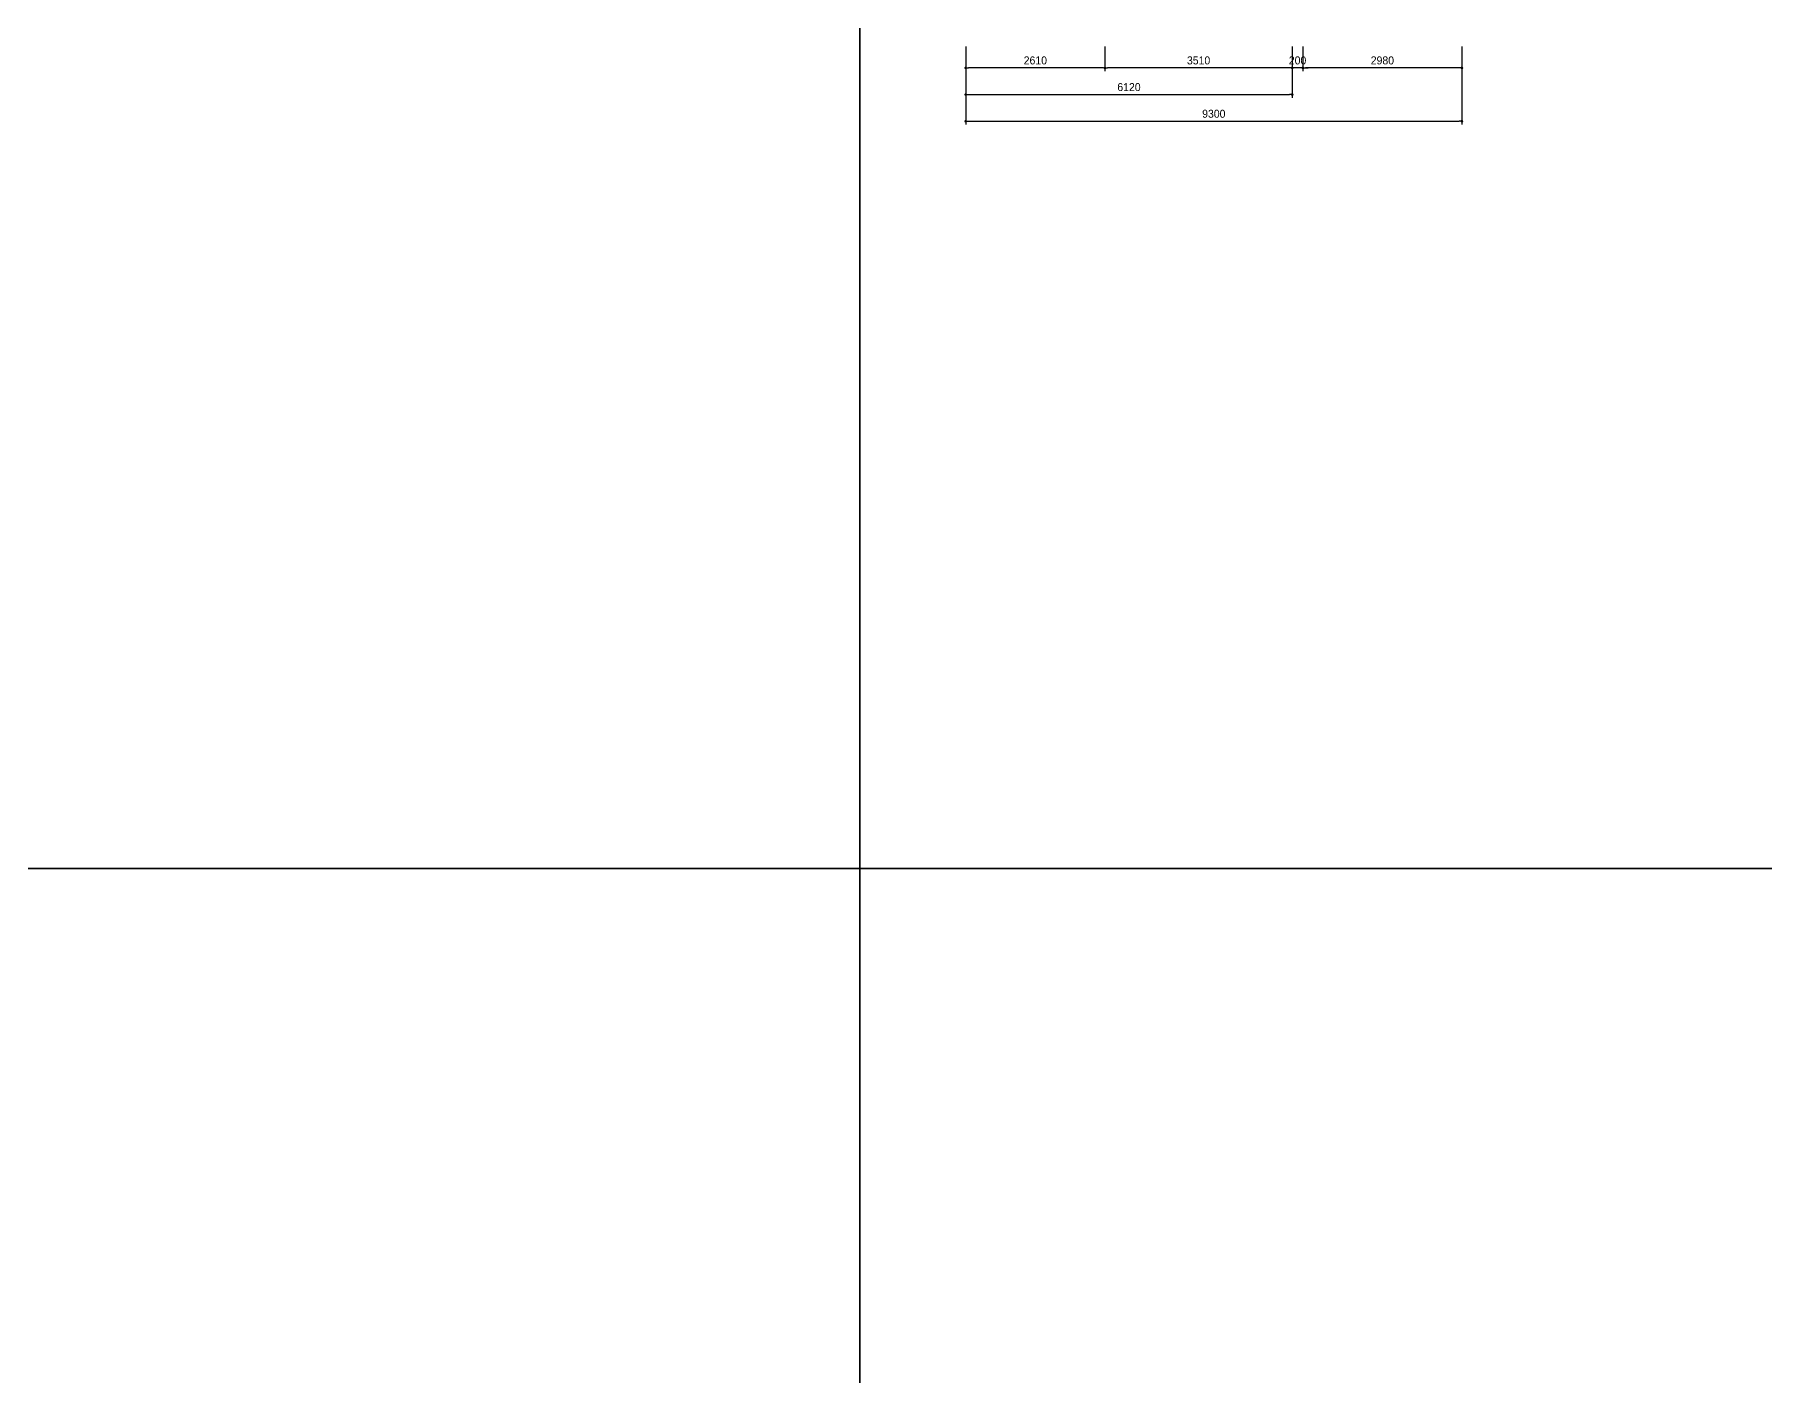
# Model space of a CAD drawing. Header units: millimetres. Extents: x 0 to 400063, y 963 to 238763.
# Drawn here: x 32441 to 64882, y 125095 to 150248 of the extents above; entities that cross this region are included whole.
import ezdxf

# ---------------------------------------------------------------- set-up
doc = ezdxf.new("R2010")
doc.units = ezdxf.units.MM
doc.header["$LTSCALE"] = 40
doc.header["$PDMODE"] = 34
doc.layers.get('Defpoints').update_dxf_attribs({"color": 249})
doc.layers.add('DIM', color=8, linetype='Continuous')
doc.layers.add('★FORM', color=7, linetype='Continuous')
doc.styles.add('울릉도 L', font='HYWULM.TTF')
doc.dimstyles.new('황금손50', dxfattribs={"dimscale": 50, "dimtxt": 3, "dimasz": 1, "dimexe": 1.25, "dimexo": 2, "dimgap": 1.25, "dimtad": 1, "dimdec": 0, "dimzin": 9, "dimtxsty": '울릉도 L', "dimblk": 'DOT', "dimcen": 2.5, "dimclrd": 1, "dimclre": 1, "dimadec": 0, "dimazin": 0, "dimtfac": 1, "dimtdec": 0, "dimtix": 1, "dimtmove": 0, "dimatfit": 2, "dimldrblk": 'DOT', "dimfxl": 0, "dimarcsym": 0})

# ---------------------------------------------------------------- blocks, each defined once
blk = doc.blocks.new('_Dot')
at = {"color": 0, "lineweight": -2}
blk.add_line((-0.5, 0), (-1, 0), dxfattribs=at)
at = {"color": 0, "const_width": 0.5}
blk.add_lwpolyline([(-0.25, 0, 1), (0.25, 0, 1)], format="xyb", close=True, dxfattribs=at)
blk = doc.blocks.new('*D354')
at = {"layer": 'Defpoints', "color": 0}
for p in [(56213, 150123), (59193, 150123), (56213, 149623)]:
    blk.add_point(p, dxfattribs=at)
at = {"layer": 'DIM', "color": 1, "lineweight": -2}
for p, q in [((56213, 150023), (56213, 149560)), ((59193, 150023), (59193, 149560)), ((59143, 149623), (56263, 149623))]:
    blk.add_line(p, q, dxfattribs=at)
at = {"layer": 'DIM', "color": 1, "lineweight": -2, "xscale": 50, "yscale": 50, "zscale": 50, "rotation": 180}
blk.add_blockref('_Dot', (56213, 149623), dxfattribs=at)
at = {"layer": 'DIM', "color": 1, "lineweight": -2, "xscale": 50, "yscale": 50, "zscale": 50}
blk.add_blockref('_Dot', (59193, 149623), dxfattribs=at)
at = {"layer": 'DIM', "color": 0, "insert": (57703, 149763), "char_height": 150, "attachment_point": 5, "style": '울릉도 L'}
blk.add_mtext('2980', dxfattribs=at)
blk = doc.blocks.new('*D355')
at = {"layer": 'Defpoints', "color": 0}
for p in [(56013, 150123), (56213, 150123), (56013, 149623)]:
    blk.add_point(p, dxfattribs=at)
at = {"layer": 'DIM', "color": 1, "lineweight": -2}
for p, q in [((56013, 150023), (56013, 149560)), ((56213, 150023), (56213, 149560)), ((55963, 149623), (55913, 149623)), ((56213, 149623), (56013, 149623)), ((56263, 149623), (56313, 149623))]:
    blk.add_line(p, q, dxfattribs=at)
at = {"layer": 'DIM', "color": 1, "lineweight": -2, "xscale": 50, "yscale": 50, "zscale": 50}
blk.add_blockref('_Dot', (56013, 149623), dxfattribs=at)
at = {"layer": 'DIM', "color": 1, "lineweight": -2, "xscale": 50, "yscale": 50, "zscale": 50, "rotation": 180}
blk.add_blockref('_Dot', (56213, 149623), dxfattribs=at)
at = {"layer": 'DIM', "color": 0, "insert": (56113, 149763), "char_height": 150, "attachment_point": 5, "style": '울릉도 L'}
blk.add_mtext('200', dxfattribs=at)
blk = doc.blocks.new('*D356')
at = {"layer": 'Defpoints', "color": 0}
for p in [(52503, 150123), (56013, 150123), (52503, 149623)]:
    blk.add_point(p, dxfattribs=at)
at = {"layer": 'DIM', "color": 1, "lineweight": -2}
for p, q in [((52503, 150023), (52503, 149560)), ((56013, 150023), (56013, 149560)), ((55963, 149623), (52553, 149623))]:
    blk.add_line(p, q, dxfattribs=at)
at = {"layer": 'DIM', "color": 1, "lineweight": -2, "xscale": 50, "yscale": 50, "zscale": 50, "rotation": 180}
blk.add_blockref('_Dot', (52503, 149623), dxfattribs=at)
at = {"layer": 'DIM', "color": 1, "lineweight": -2, "xscale": 50, "yscale": 50, "zscale": 50}
blk.add_blockref('_Dot', (56013, 149623), dxfattribs=at)
at = {"layer": 'DIM', "color": 0, "insert": (54258, 149763), "char_height": 150, "attachment_point": 5, "style": '울릉도 L'}
blk.add_mtext('3510', dxfattribs=at)
blk = doc.blocks.new('*D357')
at = {"layer": 'Defpoints', "color": 0}
for p in [(49893, 150123), (52503, 150123), (49893, 149623)]:
    blk.add_point(p, dxfattribs=at)
at = {"layer": 'DIM', "color": 1, "lineweight": -2}
for p, q in [((49893, 150023), (49893, 149560)), ((52503, 150023), (52503, 149560)), ((52453, 149623), (49943, 149623))]:
    blk.add_line(p, q, dxfattribs=at)
at = {"layer": 'DIM', "color": 1, "lineweight": -2, "xscale": 50, "yscale": 50, "zscale": 50, "rotation": 180}
blk.add_blockref('_Dot', (49893, 149623), dxfattribs=at)
at = {"layer": 'DIM', "color": 1, "lineweight": -2, "xscale": 50, "yscale": 50, "zscale": 50}
blk.add_blockref('_Dot', (52503, 149623), dxfattribs=at)
at = {"layer": 'DIM', "color": 0, "insert": (51198, 149763), "char_height": 150, "attachment_point": 5, "style": '울릉도 L'}
blk.add_mtext('2610', dxfattribs=at)
blk = doc.blocks.new('*D358')
at = {"layer": 'Defpoints', "color": 0}
for p in [(49893, 150123), (56013, 150123), (56013, 149123)]:
    blk.add_point(p, dxfattribs=at)
at = {"layer": 'DIM', "color": 1, "lineweight": -2}
for p, q in [((49893, 150023), (49893, 149060)), ((56013, 150023), (56013, 149060)), ((49943, 149123), (55963, 149123))]:
    blk.add_line(p, q, dxfattribs=at)
at = {"layer": 'DIM', "color": 1, "lineweight": -2, "xscale": 50, "yscale": 50, "zscale": 50, "rotation": 180}
blk.add_blockref('_Dot', (49893, 149123), dxfattribs=at)
at = {"layer": 'DIM', "color": 1, "lineweight": -2, "xscale": 50, "yscale": 50, "zscale": 50}
blk.add_blockref('_Dot', (56013, 149123), dxfattribs=at)
at = {"layer": 'DIM', "color": 0, "insert": (52953, 149263), "char_height": 150, "attachment_point": 5, "style": '울릉도 L'}
blk.add_mtext('6120', dxfattribs=at)
blk = doc.blocks.new('*D359')
at = {"layer": 'Defpoints', "color": 0}
for p in [(49893, 150123), (59193, 150123), (59193, 148623)]:
    blk.add_point(p, dxfattribs=at)
at = {"layer": 'DIM', "color": 1, "lineweight": -2}
for p, q in [((49893, 150023), (49893, 148560)), ((59193, 150023), (59193, 148560)), ((49943, 148623), (59143, 148623))]:
    blk.add_line(p, q, dxfattribs=at)
at = {"layer": 'DIM', "color": 1, "lineweight": -2, "xscale": 50, "yscale": 50, "zscale": 50, "rotation": 180}
blk.add_blockref('_Dot', (49893, 148623), dxfattribs=at)
at = {"layer": 'DIM', "color": 1, "lineweight": -2, "xscale": 50, "yscale": 50, "zscale": 50}
blk.add_blockref('_Dot', (59193, 148623), dxfattribs=at)
at = {"layer": 'DIM', "color": 0, "insert": (54543, 148763), "char_height": 150, "attachment_point": 5, "style": '울릉도 L'}
blk.add_mtext('9300', dxfattribs=at)

msp = doc.modelspace()

# ---------------------------------------------------------------- linework, layer by layer
at = {"layer": '★FORM'}
for points in [[(439.6, 179163.3), (47908.6, 179163.3), (47908.6, 134613.3), (439.6, 134613.3)], [(47908.6, 179163.3), (335029.2, 179163.3), (335029.2, 134613.3), (47908.6, 134613.3)], [(439.6, 134613.3), (47908.6, 134613.3), (47908.6, 90063.3), (439.6, 90063.3)], [(47908.6, 134613.3), (335029.2, 134613.3), (335029.2, 90063.3), (47908.6, 90063.3)]]:
    msp.add_lwpolyline(points, close=True, dxfattribs=at)

# ---------------------------------------------------------------- dimensions: what is measured, and where the dimension line sits
at = {"layer": 'DIM'}
for base, p1, p2, picture, middle in [((49892.5, 149622.5), (52502.5, 150122.5), (49892.5, 150122.5), '*D357', (51197.5, 149763.1)), ((56012.5, 149122.5), (49892.5, 150122.5), (56012.5, 150122.5), '*D358', (52952.5, 149263.1)), ((59192.5, 148622.5), (49892.5, 150122.5), (59192.5, 150122.5), '*D359', (54542.5, 148763.1)), ((52502.5, 149622.5), (56012.5, 150122.5), (52502.5, 150122.5), '*D356', (54257.5, 149763)), ((56012.5, 149622.5), (56212.5, 150122.5), (56012.5, 150122.5), '*D355', (56112.5, 149763)), ((56212.5, 149622.5), (59192.5, 150122.5), (56212.5, 150122.5), '*D354', (57702.5, 149763.1))]:
    dim = msp.add_linear_dim(base=base, p1=p1, p2=p2, dimstyle='황금손50', dxfattribs=at)
    dim.commit()
    dim.dimension.update_dxf_attribs({"geometry": picture, "text_midpoint": middle})

doc.saveas('drawing.dxf')
